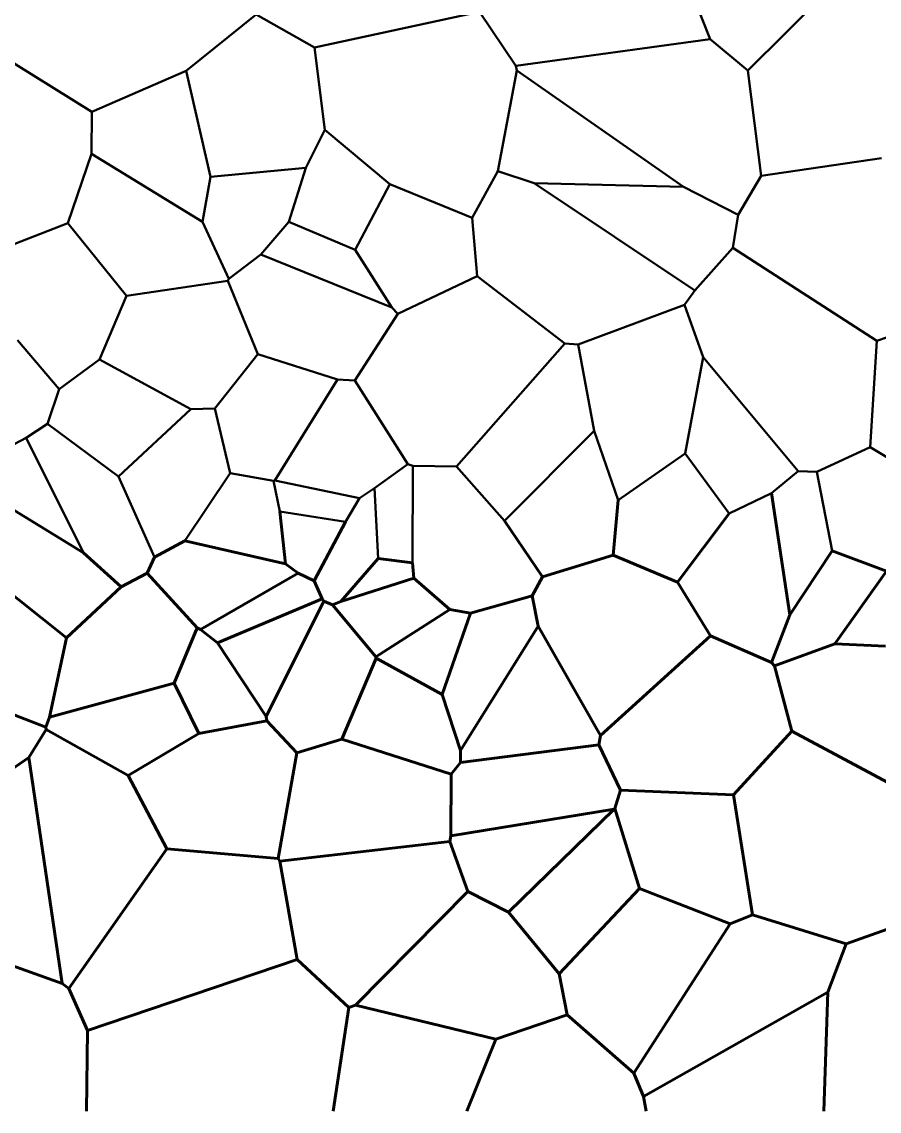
# Model space of a CAD drawing. Header units: metres. Extents: x 0 to 5000, y 0 to 2000.
# Drawn here: x 2705 to 3195, y 500 to 1122 of the extents above; entities that cross this region are included whole.
import ezdxf

# ---------------------------------------------------------------- set-up
doc = ezdxf.new("R2010")
doc.units = ezdxf.units.M

msp = doc.modelspace()

# ---------------------------------------------------------------- hatches: boundary and pattern name
at = {"layer": 'throats'}
for color, points in [(2, [(3086.8, 1141.11), (3087.21, 1141.28), (3098.63, 1112.29), (3098.21, 1112.13), (3086.8, 1141.11)]), (2, [(3169.25, 1143.66), (3169.56, 1143.34), (3120.14, 1094.29), (3119.83, 1094.61), (3169.25, 1143.66)]), (2, [(2799.28, 1094.09), (2799, 1094.44), (2838.98, 1126.44), (2839.26, 1126.09), (2799.28, 1094.09)]), (2, [(2839.01, 1126.07), (2839.23, 1126.46), (2872.66, 1107.69), (2872.44, 1107.29), (2839.01, 1126.07)]), (2, [(2872.6, 1107.27), (2872.5, 1107.71), (2966.59, 1128.01), (2966.69, 1127.57), (2872.6, 1107.27)]), (2, [(2987.61, 1097.19), (2987.24, 1096.94), (2966.45, 1127.66), (2966.82, 1127.91), (2987.61, 1097.19)]), (2, [(2745.39, 1070.94), (2745.15, 1070.56), (2682.9, 1109.33), (2683.14, 1109.72), (2745.39, 1070.94)]), (2, [(2987.46, 1096.84), (2987.4, 1097.29), (3098.39, 1112.43), (3098.45, 1111.99), (2987.46, 1096.84)]), (2, [(3120.13, 1094.63), (3119.84, 1094.28), (3098.27, 1112.04), (3098.56, 1112.39), (3120.13, 1094.63)]), (2, [(2872.33, 1107.46), (2872.77, 1107.52), (2878.63, 1060.51), (2878.19, 1060.46), (2872.33, 1107.46)]), (2, [(2988.2, 1094.42), (2987.75, 1094.33), (2987.21, 1097.02), (2987.65, 1097.11), (2988.2, 1094.42)]), (2, [(2799.05, 1094.47), (2799.23, 1094.06), (2745.36, 1070.54), (2745.18, 1070.95), (2799.05, 1094.47)]), (2, [(2798.92, 1094.21), (2799.36, 1094.31), (2813.31, 1033.71), (2812.87, 1033.61), (2798.92, 1094.21)]), (2, [(2977.38, 1036.73), (2976.94, 1036.81), (2987.75, 1094.41), (2988.2, 1094.33), (2977.38, 1036.73)]), (2, [(2987.85, 1094.19), (2988.1, 1094.55), (3083.35, 1028.17), (3083.1, 1027.8), (2987.85, 1094.19)]), (2, [(3127.87, 1034.17), (3127.42, 1034.11), (3119.76, 1094.43), (3120.21, 1094.48), (3127.87, 1034.17)]), (2, [(2745.05, 1070.75), (2745.5, 1070.74), (2745.22, 1046.79), (2744.77, 1046.8), (2745.05, 1070.75)]), (2, [(2878.21, 1060.58), (2878.61, 1060.38), (2867.76, 1038.72), (2867.36, 1038.93), (2878.21, 1060.58)]), (2, [(2878.27, 1060.31), (2878.56, 1060.66), (2915.57, 1029.6), (2915.28, 1029.25), (2878.27, 1060.31)]), (2, [(2731.85, 1007.05), (2731.42, 1007.19), (2744.79, 1046.87), (2745.21, 1046.72), (2731.85, 1007.05)]), (2, [(2808.63, 1008.2), (2808.4, 1007.82), (2744.88, 1046.6), (2745.12, 1046.99), (2808.63, 1008.2)]), (2, [(3127.68, 1033.92), (3127.61, 1034.36), (3196.3, 1044.55), (3196.37, 1044.1), (3127.68, 1033.92)]), (2, [(2812.87, 1033.7), (2813.31, 1033.62), (2808.74, 1007.97), (2808.29, 1008.05), (2812.87, 1033.7)]), (2, [(2813.11, 1033.43), (2813.07, 1033.88), (2867.54, 1039.05), (2867.58, 1038.6), (2813.11, 1033.43)]), (2, [(2867.35, 1038.89), (2867.77, 1038.76), (2857.98, 1007.8), (2857.55, 1007.93), (2867.35, 1038.89)]), (2, [(2976.96, 1036.88), (2977.36, 1036.66), (2962.73, 1010.13), (2962.33, 1010.35), (2976.96, 1036.88)]), (2, [(2977.09, 1036.55), (2977.23, 1036.98), (2998.01, 1030.31), (2997.88, 1029.88), (2977.09, 1036.55)]), (2, [(3114.68, 1011.71), (3114.3, 1011.94), (3127.45, 1034.26), (3127.84, 1034.03), (3114.68, 1011.71)]), (2, [(2895.91, 991.81), (2895.51, 992.02), (2915.23, 1029.53), (2915.62, 1029.32), (2895.91, 991.81)]), (2, [(2915.34, 1029.21), (2915.51, 1029.63), (2962.61, 1010.45), (2962.44, 1010.03), (2915.34, 1029.21)]), (2, [(2997.82, 1029.91), (2998.07, 1030.29), (3089.89, 968.9), (3089.64, 968.53), (2997.82, 1029.91)]), (2, [(2997.94, 1029.87), (2997.95, 1030.32), (3083.23, 1028.21), (3083.22, 1027.76), (2997.94, 1029.87)]), (2, [(3083.12, 1027.79), (3083.33, 1028.19), (3114.59, 1012.03), (3114.39, 1011.63), (3083.12, 1027.79)]), (2, [(2962.31, 1010.22), (2962.75, 1010.26), (2965.63, 976.83), (2965.19, 976.79), (2962.31, 1010.22)]), (2, [(3114.27, 1011.86), (3114.71, 1011.79), (3111.57, 992.97), (3111.13, 993.04), (3114.27, 1011.86)]), (2, [(2731.55, 1007.33), (2731.71, 1006.91), (2693.66, 992.06), (2693.5, 992.48), (2731.55, 1007.33)]), (2, [(2731.46, 1006.98), (2731.81, 1007.26), (2765.26, 965.85), (2764.91, 965.57), (2731.46, 1006.98)]), (2, [(2823.73, 975.51), (2823.32, 975.32), (2808.31, 1007.91), (2808.72, 1008.1), (2823.73, 975.51)]), (2, [(2857.6, 1008.01), (2857.94, 1007.72), (2841.93, 989.15), (2841.59, 989.45), (2857.6, 1008.01)]), (2, [(2895.79, 992.12), (2895.62, 991.71), (2857.68, 1007.66), (2857.86, 1008.07), (2895.79, 992.12)]), (2, [(2841.62, 989.48), (2841.89, 989.12), (2823.66, 975.24), (2823.39, 975.6), (2841.62, 989.48)]), (2, [(2916.68, 959.22), (2916.52, 958.8), (2841.67, 989.09), (2841.84, 989.51), (2916.68, 959.22)]), (2, [(2895.52, 991.79), (2895.9, 992.03), (2916.79, 959.13), (2916.41, 958.89), (2895.52, 991.79)]), (2, [(3111.18, 993.16), (3111.52, 992.86), (3089.93, 968.56), (3089.6, 968.86), (3111.18, 993.16)]), (2, [(3111.23, 992.82), (3111.47, 993.2), (3193.91, 940.14), (3193.67, 939.76), (3111.23, 992.82)]), (2, [(2822.98, 974.42), (2823.05, 973.97), (2765.12, 965.48), (2765.05, 965.93), (2822.98, 974.42)]), (2, [(2823.32, 975.51), (2823.73, 975.33), (2823.22, 974.11), (2822.81, 974.28), (2823.32, 975.51)]), (2, [(2822.81, 974.11), (2823.23, 974.28), (2840.39, 932.36), (2839.98, 932.19), (2822.81, 974.11)]), (2, [(2920.2, 955.24), (2920.01, 955.65), (2965.31, 977.01), (2965.51, 976.6), (2920.2, 955.24)]), (2, [(3015.59, 938.55), (3015.31, 938.19), (2965.27, 976.63), (2965.55, 976.99), (3015.59, 938.55)]), (2, [(2749.93, 929.17), (2749.51, 929.34), (2764.88, 965.79), (2765.29, 965.62), (2749.93, 929.17)]), (2, [(3083.96, 960.41), (3083.6, 960.68), (3089.58, 968.85), (3089.95, 968.58), (3083.96, 960.41)]), (2, [(2916.44, 958.85), (2916.76, 959.17), (2920.26, 955.61), (2919.94, 955.29), (2916.44, 958.85)]), (2, [(3083.7, 960.75), (3083.86, 960.33), (3023.17, 937.59), (3023.01, 938.01), (3083.7, 960.75)]), (2, [(3083.57, 960.47), (3083.99, 960.62), (3094.66, 930.7), (3094.23, 930.55), (3083.57, 960.47)]), (2, [(2895.64, 917.22), (2895.26, 917.46), (2919.91, 955.57), (2920.29, 955.33), (2895.64, 917.22)]), (2, [(3211.83, 946.56), (3211.98, 946.14), (3193.86, 939.74), (3193.71, 940.16), (3211.83, 946.56)]), (2, [(2726.72, 912.5), (2726.38, 912.21), (2702.57, 940.18), (2702.91, 940.47), (2726.72, 912.5)]), (2, [(3190.09, 879.18), (3189.64, 879.21), (3193.56, 939.96), (3194.01, 939.93), (3190.09, 879.18)]), (2, [(2953.84, 868.07), (2953.5, 868.37), (3015.28, 938.52), (3015.62, 938.22), (2953.84, 868.07)]), (2, [(3023.11, 938.03), (3023.08, 937.58), (3015.43, 938.14), (3015.47, 938.59), (3023.11, 938.03)]), (2, [(3022.87, 937.76), (3023.31, 937.84), (3032.49, 888.49), (3032.04, 888.41), (3022.87, 937.76)]), (2, [(2749.59, 929.44), (2749.85, 929.07), (2726.68, 912.18), (2726.41, 912.54), (2749.59, 929.44)]), (2, [(2801.95, 901.1), (2801.74, 900.7), (2749.61, 929.06), (2749.83, 929.45), (2801.95, 901.1)]), (2, [(2815.77, 901.13), (2815.42, 901.41), (2840.01, 932.42), (2840.36, 932.14), (2815.77, 901.13)]), (2, [(2885.69, 918.11), (2885.55, 917.68), (2840.12, 932.06), (2840.25, 932.49), (2885.69, 918.11)]), (2, [(3094.22, 930.66), (3094.67, 930.58), (3084.46, 875.46), (3084.02, 875.54), (3094.22, 930.66)]), (2, [(3149, 865.66), (3148.65, 865.38), (3094.27, 930.48), (3094.62, 930.77), (3149, 865.66)]), (2, [(2850.08, 860.1), (2849.7, 860.34), (2885.43, 918.01), (2885.81, 917.77), (2850.08, 860.1)]), (2, [(2885.61, 917.67), (2885.63, 918.12), (2895.46, 917.57), (2895.44, 917.12), (2885.61, 917.67)]), (2, [(2925.94, 869.69), (2925.56, 869.45), (2895.26, 917.22), (2895.64, 917.46), (2925.94, 869.69)]), (2, [(2720.11, 892.46), (2719.68, 892.61), (2726.33, 912.43), (2726.76, 912.29), (2720.11, 892.46)]), (2, [(2760.57, 862.35), (2760.26, 862.68), (2801.69, 901.07), (2802, 900.74), (2760.57, 862.35)]), (2, [(2801.85, 900.68), (2801.84, 901.13), (2815.59, 901.49), (2815.6, 901.04), (2801.85, 900.68)]), (2, [(2824.55, 864.38), (2824.11, 864.28), (2815.37, 901.22), (2815.81, 901.32), (2824.55, 864.38)]), (2, [(2707.92, 884.35), (2707.67, 884.72), (2719.77, 892.72), (2720.02, 892.35), (2707.92, 884.35)]), (2, [(2760.55, 862.69), (2760.28, 862.33), (2719.76, 892.35), (2720.03, 892.72), (2760.55, 862.69)]), (2, [(2690.42, 875.14), (2690.21, 875.53), (2707.69, 884.73), (2707.9, 884.34), (2690.42, 875.14)]), (2, [(2707.59, 884.43), (2707.99, 884.63), (2740.68, 818.85), (2740.28, 818.65), (2707.59, 884.43)]), (2, [(2981.14, 837.02), (2980.82, 837.34), (3032.11, 888.61), (3032.42, 888.29), (2981.14, 837.02)]), (2, [(3032.05, 888.38), (3032.48, 888.53), (3046.23, 849.09), (3045.81, 848.94), (3032.05, 888.38)]), (2, [(3159.53, 864.9), (3159.34, 865.31), (3189.77, 879.4), (3189.96, 878.99), (3159.53, 864.9)]), (2, [(3237.48, 851.07), (3237.25, 850.68), (3189.75, 879), (3189.98, 879.39), (3237.48, 851.07)]), (2, [(3084.11, 875.69), (3084.37, 875.32), (3046.15, 848.83), (3045.89, 849.2), (3084.11, 875.69)]), (2, [(3084.06, 875.37), (3084.42, 875.63), (3109.46, 841.44), (3109.1, 841.18), (3084.06, 875.37)]), (2, [(2906.96, 855.55), (2906.69, 855.91), (2925.62, 869.76), (2925.88, 869.39), (2906.96, 855.55)]), (2, [(2925.67, 869.36), (2925.83, 869.79), (2928.67, 868.76), (2928.52, 868.33), (2925.67, 869.36)]), (2, [(2928.37, 868.55), (2928.82, 868.54), (2928.72, 813.1), (2928.27, 813.1), (2928.37, 868.55)]), (2, [(2928.59, 868.32), (2928.6, 868.77), (2953.67, 868.45), (2953.67, 868), (2928.59, 868.32)]), (2, [(2981.15, 837.33), (2980.81, 837.03), (2953.5, 868.07), (2953.84, 868.37), (2981.15, 837.33)]), (2, [(3133.59, 852.81), (3133.31, 853.16), (3148.68, 865.69), (3148.97, 865.35), (3133.59, 852.81)]), (2, [(3148.82, 865.3), (3148.83, 865.75), (3159.45, 865.33), (3159.43, 864.88), (3148.82, 865.3)]), (2, [(3168.34, 819.95), (3167.9, 819.87), (3159.22, 865.06), (3159.66, 865.15), (3168.34, 819.95)]), (2, [(2760.21, 862.42), (2760.62, 862.61), (2781.38, 816.38), (2780.97, 816.2), (2760.21, 862.42)]), (2, [(2824.14, 864.46), (2824.51, 864.2), (2798.59, 825.59), (2798.22, 825.84), (2824.14, 864.46)]), (2, [(2849.05, 860.14), (2848.98, 859.69), (2824.29, 864.11), (2824.37, 864.55), (2849.05, 860.14)]), (2, [(2848.79, 859.87), (2849.24, 859.96), (2852.89, 842.49), (2852.45, 842.4), (2848.79, 859.87)]), (2, [(2849.09, 859.7), (2848.94, 860.13), (2849.82, 860.43), (2849.96, 860), (2849.09, 859.7)]), (2, [(2898.28, 850.26), (2898.18, 849.82), (2849.84, 860), (2849.94, 860.44), (2898.28, 850.26)]), (2, [(2680.79, 855.08), (2681.02, 855.46), (2740.6, 818.94), (2740.36, 818.56), (2680.79, 855.08)]), (2, [(2906.7, 855.92), (2906.95, 855.54), (2898.35, 849.85), (2898.11, 850.23), (2906.7, 855.92)]), (2, [(2906.6, 855.72), (2907.05, 855.74), (2909.04, 815.55), (2908.59, 815.53), (2906.6, 855.72)]), (2, [(3133.35, 853.19), (3133.55, 852.78), (3109.38, 841.11), (3109.18, 841.51), (3133.35, 853.19)]), (1, [(3144.35, 783.49), (3143.76, 783.4), (3133.15, 852.94), (3133.74, 853.03), (3144.35, 783.49)]), (2, [(2898.04, 850.16), (2898.42, 849.93), (2890.4, 836.46), (2890.01, 836.69), (2898.04, 850.16)]), (1, [(3045.72, 849.05), (3046.32, 848.99), (3043.31, 817.49), (3042.71, 817.55), (3045.72, 849.05)]), (1, [(2852.38, 842.41), (2852.97, 842.48), (2856.12, 812.62), (2855.52, 812.55), (2852.38, 842.41)]), (2, [(2890.24, 836.79), (2890.17, 836.35), (2852.64, 842.22), (2852.71, 842.67), (2890.24, 836.79)]), (1, [(3080.11, 801.82), (3079.63, 802.18), (3109.04, 841.49), (3109.52, 841.13), (3080.11, 801.82)]), (1, [(2889.94, 836.71), (2890.47, 836.43), (2872.45, 802.65), (2871.93, 802.93), (2889.94, 836.71)]), (1, [(3002.96, 805.33), (3002.46, 805), (2980.73, 837.01), (2981.23, 837.35), (3002.96, 805.33)]), (1, [(2665.77, 821.75), (2666.14, 822.22), (2731.03, 770.5), (2730.66, 770.03), (2665.77, 821.75)]), (1, [(2798.26, 825.98), (2798.55, 825.46), (2781.32, 816.03), (2781.03, 816.55), (2798.26, 825.98)]), (1, [(2855.88, 812.88), (2855.75, 812.29), (2798.34, 825.43), (2798.47, 826.01), (2855.88, 812.88)]), (1, [(2740.28, 818.53), (2740.68, 818.97), (2762.15, 799.55), (2761.74, 799.1), (2740.28, 818.53)]), (1, [(2777.15, 807.11), (2776.61, 807.37), (2780.9, 816.42), (2781.44, 816.16), (2777.15, 807.11)]), (1, [(2908.59, 815.74), (2909.04, 815.35), (2887.66, 790.77), (2887.21, 791.17), (2908.59, 815.74)]), (1, [(2908.78, 815.24), (2908.85, 815.84), (2928.53, 813.4), (2928.46, 812.8), (2908.78, 815.24)]), (1, [(3002.8, 804.88), (3002.62, 805.45), (3042.92, 817.81), (3043.1, 817.23), (3002.8, 804.88)]), (1, [(3079.98, 802.27), (3079.75, 801.72), (3042.9, 817.24), (3043.13, 817.8), (3079.98, 802.27)]), (1, [(3167.87, 820.08), (3168.37, 819.75), (3144.31, 783.28), (3143.81, 783.61), (3167.87, 820.08)]), (1, [(3199.27, 808.66), (3199.06, 808.09), (3168.02, 819.63), (3168.23, 820.19), (3199.27, 808.66)]), (1, [(2863.27, 807.42), (2862.91, 806.94), (2855.64, 812.34), (2856, 812.83), (2863.27, 807.42)]), (1, [(2928.2, 813.08), (2928.8, 813.13), (2929.52, 804.3), (2928.92, 804.25), (2928.2, 813.08)]), (1, [(2776.74, 807.51), (2777.02, 806.98), (2762.09, 799.06), (2761.81, 799.59), (2776.74, 807.51)]), (1, [(2776.66, 807.04), (2777.1, 807.44), (2805.76, 776.24), (2805.32, 775.84), (2776.66, 807.04)]), (1, [(2862.94, 807.44), (2863.24, 806.92), (2807.47, 774.84), (2807.17, 775.36), (2862.94, 807.44)]), (1, [(2872.32, 803.06), (2872.06, 802.52), (2862.96, 806.91), (2863.22, 807.45), (2872.32, 803.06)]), (1, [(2871.92, 802.66), (2872.46, 802.91), (2877.06, 792.64), (2876.51, 792.39), (2871.92, 802.66)]), (1, [(2887.53, 790.68), (2887.35, 791.26), (2929.13, 804.56), (2929.31, 803.99), (2887.53, 790.68)]), (1, [(2950.01, 786.62), (2949.62, 786.17), (2929.03, 804.05), (2929.42, 804.5), (2950.01, 786.62)]), (1, [(2997.03, 794.2), (2996.5, 794.49), (3002.45, 805.31), (3002.98, 805.02), (2997.03, 794.2)]), (1, [(3198.92, 808.55), (3199.41, 808.2), (3169.94, 766.68), (3169.45, 767.03), (3198.92, 808.55)]), (1, [(2761.74, 799.54), (2762.15, 799.11), (2731.05, 770.04), (2730.64, 770.48), (2761.74, 799.54)]), (1, [(3079.61, 801.84), (3080.12, 802.15), (3099.03, 771.62), (3098.52, 771.31), (3079.61, 801.84)]), (1, [(2876.67, 792.79), (2876.9, 792.24), (2817.12, 767.14), (2816.89, 767.69), (2876.67, 792.79)]), (1, [(2877.49, 791.39), (2878.02, 791.12), (2845.11, 725.3), (2844.57, 725.57), (2877.49, 791.39)]), (1, [(2877.99, 791.43), (2877.52, 791.07), (2876.55, 792.34), (2877.03, 792.7), (2877.99, 791.43)]), (1, [(2882.9, 789.41), (2882.66, 788.86), (2877.64, 790.98), (2877.87, 791.53), (2882.9, 789.41)]), (1, [(2887.33, 791.25), (2887.55, 790.69), (2882.89, 788.85), (2882.67, 789.41), (2887.33, 791.25)]), (1, [(2961.66, 784.01), (2961.5, 784.58), (2996.68, 794.64), (2996.85, 794.06), (2961.66, 784.01)]), (1, [(2996.47, 794.29), (2997.06, 794.41), (3000.51, 776.94), (2999.92, 776.83), (2996.47, 794.29)]), (1, [(2882.55, 788.94), (2883.01, 789.32), (2907.81, 759.66), (2907.35, 759.27), (2882.55, 788.94)]), (1, [(2907.74, 759.21), (2907.42, 759.72), (2949.65, 786.65), (2949.98, 786.14), (2907.74, 759.21)]), (1, [(2945.75, 737.89), (2945.18, 738.09), (2961.3, 784.39), (2961.86, 784.2), (2945.75, 737.89)]), (1, [(2949.76, 786.1), (2949.87, 786.69), (2961.63, 784.59), (2961.53, 784), (2949.76, 786.1)]), (1, [(3143.78, 783.55), (3144.34, 783.34), (3133.88, 756.02), (3133.32, 756.23), (3143.78, 783.55)]), (1, [(2805.26, 776.15), (2805.81, 775.92), (2792.63, 744.28), (2792.07, 744.51), (2805.26, 776.15)]), (1, [(2807.46, 775.36), (2807.18, 774.83), (2805.4, 775.77), (2805.68, 776.3), (2807.46, 775.36)]), (1, [(2817.19, 767.65), (2816.81, 767.18), (2807.13, 774.86), (2807.5, 775.33), (2817.19, 767.65)]), (1, [(2956.19, 705.8), (2955.68, 706.12), (2999.96, 777.04), (3000.47, 776.73), (2956.19, 705.8)]), (1, [(2999.95, 776.74), (3000.48, 777.03), (3036.19, 714.68), (3035.67, 714.38), (2999.95, 776.74)]), (1, [(3098.58, 771.69), (3098.98, 771.24), (3036.13, 714.3), (3035.72, 714.75), (3098.58, 771.69)]), (1, [(3098.66, 771.19), (3098.9, 771.74), (3133.72, 756.4), (3133.48, 755.85), (3098.66, 771.19)]), (1, [(2721.36, 724.97), (2720.77, 725.09), (2730.55, 770.33), (2731.14, 770.2), (2721.36, 724.97)]), (1, [(2816.75, 767.25), (2817.25, 767.58), (2845.09, 725.6), (2844.59, 725.27), (2816.75, 767.25)]), (1, [(3169.59, 767.14), (3169.8, 766.57), (3135.29, 754.1), (3135.09, 754.67), (3169.59, 767.14)]), (1, [(3198.61, 765.83), (3198.58, 765.23), (3169.68, 766.55), (3169.71, 767.15), (3198.61, 765.83)]), (1, [(2907.28, 759.43), (2907.88, 759.5), (2907.96, 758.73), (2907.37, 758.67), (2907.28, 759.43)]), (1, [(2907.39, 758.82), (2907.94, 758.58), (2888.41, 712.31), (2887.85, 712.55), (2907.39, 758.82)]), (1, [(2907.52, 758.44), (2907.81, 758.96), (2945.61, 738.25), (2945.32, 737.73), (2907.52, 758.44)]), (1, [(3135.41, 754.59), (3134.97, 754.18), (3133.38, 755.92), (3133.82, 756.33), (3135.41, 754.59)]), (1, [(3145.39, 717.14), (3144.81, 716.99), (3134.9, 754.31), (3135.48, 754.46), (3145.39, 717.14)]), (1, [(2792.27, 744.69), (2792.43, 744.11), (2721.14, 724.74), (2720.98, 725.32), (2792.27, 744.69)]), (1, [(2792.08, 744.27), (2792.62, 744.53), (2806.68, 715.76), (2806.14, 715.5), (2792.08, 744.27)]), (1, [(2676.09, 735.39), (2676.3, 735.95), (2719.1, 719.52), (2718.88, 718.96), (2676.09, 735.39)]), (1, [(2945.18, 737.9), (2945.75, 738.08), (2956.22, 706.05), (2955.65, 705.87), (2945.18, 737.9)]), (1, [(2719.27, 719.14), (2718.71, 719.34), (2720.78, 725.13), (2721.35, 724.93), (2719.27, 719.14)]), (1, [(2806.46, 715.34), (2806.35, 715.93), (2845.15, 723.12), (2845.25, 722.53), (2806.46, 715.34)]), (1, [(2844.54, 725.39), (2845.14, 725.47), (2845.5, 722.87), (2844.9, 722.79), (2844.54, 725.39)]), (1, [(2862.5, 704.87), (2862.07, 704.46), (2844.98, 722.62), (2845.42, 723.03), (2862.5, 704.87)]), (1, [(2718.97, 718.16), (2719.48, 717.84), (2709.59, 701.87), (2709.08, 702.19), (2718.97, 718.16)]), (1, [(2719.52, 718.06), (2718.93, 717.94), (2718.69, 719.18), (2719.28, 719.29), (2719.52, 718.06)]), (1, [(2719.08, 717.74), (2719.37, 718.26), (2766.12, 691.89), (2765.82, 691.37), (2719.08, 717.74)]), (1, [(2806.25, 715.89), (2806.56, 715.38), (2766.12, 691.37), (2765.82, 691.89), (2806.25, 715.89)]), (1, [(3112.02, 680.44), (3111.57, 680.85), (3144.88, 717.27), (3145.32, 716.86), (3112.02, 680.44)]), (1, [(3211.94, 681.55), (3211.65, 681.02), (3144.96, 716.8), (3145.24, 717.33), (3211.94, 681.55)]), (1, [(2862.37, 704.37), (2862.2, 704.95), (2888.04, 712.72), (2888.22, 712.14), (2862.37, 704.37)]), (1, [(2950.64, 692.75), (2950.46, 692.17), (2888.04, 712.15), (2888.22, 712.72), (2950.64, 692.75)]), (1, [(2955.88, 698.73), (2955.81, 699.32), (3034.92, 709.43), (3034.99, 708.84), (2955.88, 698.73)]), (1, [(3035.63, 714.58), (3036.22, 714.47), (3035.25, 709.08), (3034.66, 709.19), (3035.63, 714.58)]), (1, [(2861.99, 704.71), (2862.58, 704.61), (2852.06, 644.1), (2851.47, 644.2), (2861.99, 704.71)]), (1, [(2955.64, 705.96), (2956.24, 705.96), (2956.14, 699.02), (2955.54, 699.03), (2955.64, 705.96)]), (1, [(3047.62, 683.45), (3047.08, 683.19), (3034.68, 709), (3035.22, 709.26), (3047.62, 683.45)]), (1, [(2709.16, 702.27), (2709.5, 701.78), (2652.45, 662.22), (2652.11, 662.71), (2709.16, 702.27)]), (1, [(2709.04, 701.98), (2709.63, 702.07), (2728.63, 572.91), (2728.04, 572.82), (2709.04, 701.98)]), (1, [(2950.78, 692.27), (2950.31, 692.65), (2955.61, 699.21), (2956.08, 698.83), (2950.78, 692.27)]), (1, [(2765.7, 691.49), (2766.23, 691.77), (2788.46, 649.85), (2787.93, 649.56), (2765.7, 691.49)]), (1, [(2950.74, 657.15), (2950.14, 657.16), (2950.25, 692.46), (2950.85, 692.46), (2950.74, 657.15)]), (1, [(3044.3, 672.64), (3043.72, 672.82), (3047.07, 683.41), (3047.64, 683.23), (3044.3, 672.64)]), (1, [(3047.34, 683.02), (3047.36, 683.62), (3111.81, 680.95), (3111.78, 680.35), (3047.34, 683.02)]), (1, [(3122.99, 612.17), (3122.4, 612.07), (3111.5, 680.6), (3112.09, 680.69), (3122.99, 612.17)]), (1, [(3043.58, 672.78), (3043.68, 672.19), (2950.49, 656.86), (2950.39, 657.45), (3043.58, 672.78)]), (1, [(3043.42, 672.7), (3043.84, 672.27), (2983.55, 613.31), (2983.13, 613.74), (3043.42, 672.7)]), (1, [(3043.85, 672.98), (3044.17, 672.48), (3043.8, 672.24), (3043.47, 672.74), (3043.85, 672.98)]), (1, [(3043.72, 672.64), (3044.3, 672.82), (3058.43, 627.12), (3057.85, 626.95), (3043.72, 672.64)]), (1, [(2949.81, 654.29), (2949.88, 653.7), (2852.8, 642.45), (2852.73, 643.04), (2949.81, 654.29)]), (1, [(2950.14, 653.94), (2949.55, 654.05), (2950.14, 657.21), (2950.73, 657.1), (2950.14, 653.94)]), (1, [(2949.57, 653.89), (2950.13, 654.1), (2960.39, 625.46), (2959.83, 625.25), (2949.57, 653.89)]), (1, [(2732.41, 569.82), (2731.92, 570.16), (2787.95, 649.88), (2788.44, 649.53), (2732.41, 569.82)]), (1, [(2851.8, 644.45), (2851.74, 643.85), (2788.17, 649.41), (2788.22, 650), (2851.8, 644.45)]), (1, [(2853.01, 642.92), (2852.52, 642.57), (2851.52, 643.98), (2852.01, 644.33), (2853.01, 642.92)]), (1, [(2852.47, 642.69), (2853.06, 642.8), (2862.79, 586.65), (2862.2, 586.55), (2852.47, 642.69)]), (1, [(2959.9, 625.57), (2960.32, 625.14), (2896.18, 560.24), (2895.75, 560.67), (2959.9, 625.57)]), (1, [(2983.47, 613.79), (2983.2, 613.26), (2959.97, 625.09), (2960.25, 625.62), (2983.47, 613.79)]), (1, [(3057.92, 627.24), (3058.36, 626.83), (3012.38, 578.07), (3011.95, 578.48), (3057.92, 627.24)]), (1, [(3110.05, 607.15), (3109.83, 606.59), (3058.03, 626.76), (3058.25, 627.31), (3110.05, 607.15)]), (1, [(3012.4, 578.46), (3011.93, 578.08), (2983.11, 613.33), (2983.57, 613.71), (3012.4, 578.46)]), (1, [(3122.58, 612.4), (3122.81, 611.84), (3110.05, 606.59), (3109.82, 607.15), (3122.58, 612.4)]), (1, [(3122.61, 611.84), (3122.79, 612.41), (3176.21, 595.8), (3176.03, 595.23), (3122.61, 611.84)]), (1, [(3224.28, 612.81), (3224.47, 612.24), (3176.22, 595.23), (3176.02, 595.8), (3224.28, 612.81)]), (1, [(2635.27, 605.76), (2635.47, 606.33), (2728.43, 573.15), (2728.23, 572.59), (2635.27, 605.76)]), (1, [(3109.69, 607.03), (3110.19, 606.71), (3055.21, 521.51), (3054.71, 521.84), (3109.69, 607.03)]), (1, [(3175.84, 595.62), (3176.4, 595.41), (3165.9, 567.75), (3165.34, 567.96), (3175.84, 595.62)]), (1, [(2862.39, 586.89), (2862.59, 586.32), (2742.94, 545.64), (2742.74, 546.21), (2862.39, 586.89)]), (1, [(2892.38, 559.36), (2891.97, 558.92), (2862.29, 586.38), (2862.69, 586.82), (2892.38, 559.36)]), (1, [(2728.15, 572.63), (2728.51, 573.11), (2732.34, 570.23), (2731.98, 569.75), (2728.15, 572.63)]), (1, [(3011.87, 578.21), (3012.46, 578.33), (3017.18, 554.98), (3016.59, 554.86), (3011.87, 578.21)]), (1, [(2731.89, 569.87), (2732.44, 570.11), (2743.11, 546.05), (2742.57, 545.81), (2731.89, 569.87)]), (1, [(3165.47, 568.12), (3165.77, 567.6), (3060.55, 507.97), (3060.25, 508.49), (3165.47, 568.12)]), (1, [(3163.71, 499.99), (3163.11, 500.01), (3165.32, 567.87), (3165.92, 567.85), (3163.71, 499.99)]), (1, [(2892.27, 558.86), (2892.08, 559.42), (2895.87, 560.74), (2896.07, 560.17), (2892.27, 558.86)]), (1, [(2895.9, 560.16), (2896.04, 560.75), (2976.2, 541.37), (2976.05, 540.79), (2895.9, 560.16)]), (1, [(2891.88, 559.18), (2892.47, 559.09), (2883.37, 499.95), (2882.78, 500.05), (2891.88, 559.18)]), (1, [(3016.79, 555.21), (3016.98, 554.64), (2976.22, 540.79), (2976.03, 541.36), (3016.79, 555.21)]), (1, [(3055.16, 521.9), (3054.77, 521.45), (3016.69, 554.7), (3017.08, 555.15), (3055.16, 521.9)]), (1, [(2742.54, 545.93), (2743.14, 545.92), (2742.58, 500), (2741.98, 500), (2742.54, 545.93)]), (1, [(2959.74, 499.89), (2959.19, 500.11), (2975.85, 541.19), (2976.4, 540.96), (2959.74, 499.89)]), (1, [(3054.68, 521.56), (3055.24, 521.79), (3060.68, 508.35), (3060.12, 508.12), (3054.68, 521.56)]), (1, [(3062.23, 500.06), (3061.64, 499.94), (3060.1, 508.18), (3060.69, 508.29), (3062.23, 500.06)])]:
    msp.add_hatch(color=color, dxfattribs=at).paths.add_polyline_path(points)

# ---------------------------------------------------------------- linework, layer by layer
at = {"layer": 'junctions'}
for centre, radius in [((2872.55, 1107.49), 0.225), ((3098.42, 1112.21), 0.225), ((2987.43, 1097.06), 0.225), ((2799.14, 1094.26), 0.225), ((2987.98, 1094.37), 0.225), ((3119.98, 1094.45), 0.225), ((2745.27, 1070.75), 0.225), ((2878.41, 1060.48), 0.225), ((2745, 1046.8), 0.225), ((2813.09, 1033.66), 0.225), ((2867.56, 1038.82), 0.225), ((2977.16, 1036.77), 0.225), ((3127.65, 1034.14), 0.225), ((2915.42, 1029.42), 0.225), ((2997.95, 1030.1), 0.225), ((3083.23, 1027.99), 0.225), ((2808.52, 1008.01), 0.225), ((2962.53, 1010.24), 0.225), ((3114.49, 1011.83), 0.225), ((2731.63, 1007.12), 0.225), ((2857.77, 1007.87), 0.225), ((2841.76, 989.3), 0.225), ((2895.71, 991.91), 0.225), ((3111.35, 993.01), 0.225), ((2965.41, 976.81), 0.225), ((2823.02, 974.2), 0.225), ((2823.53, 975.42), 0.225), ((2765.08, 965.71), 0.225), ((3089.76, 968.71), 0.225), ((2916.6, 959.01), 0.225), ((3083.78, 960.54), 0.225), ((2920.1, 955.45), 0.225), ((3193.79, 939.95), 0.225), ((3015.45, 938.37), 0.225), ((3023.09, 937.8), 0.225), ((2749.72, 929.25), 0.225), ((2840.18, 932.28), 0.225), ((3094.44, 930.62), 0.225), ((2885.62, 917.89), 0.225), ((2895.45, 917.34), 0.225), ((2726.55, 912.36), 0.225), ((2801.85, 900.9), 0.225), ((2815.59, 901.27), 0.225), ((2719.89, 892.53), 0.225), ((2707.79, 884.53), 0.225), ((3032.26, 888.45), 0.225), ((3189.87, 879.19), 0.225), ((3084.24, 875.5), 0.225), ((2925.75, 869.57), 0.225), ((2928.6, 868.55), 0.225), ((2953.67, 868.22), 0.225), ((3148.82, 865.52), 0.225), ((3159.44, 865.1), 0.225), ((2760.42, 862.51), 0.225), ((2824.33, 864.33), 0.225), ((2849.02, 859.92), 0.225), ((2849.89, 860.22), 0.225), ((2906.83, 855.73), 0.225), ((3133.45, 852.98), 0.3), ((2898.23, 850.04), 0.225), ((3046.02, 849.02), 0.3), ((2852.67, 842.45), 0.3), ((3109.28, 841.31), 0.3), ((2890.21, 836.57), 0.3), ((2980.98, 837.18), 0.3), ((2798.4, 825.72), 0.3), ((2740.48, 818.75), 0.3), ((2781.17, 816.29), 0.3), ((2908.81, 815.54), 0.3), ((3043.01, 817.52), 0.3), ((3168.12, 819.91), 0.3), ((2855.82, 812.59), 0.3), ((2928.5, 813.1), 0.3), ((2776.88, 807.24), 0.3), ((2863.09, 807.18), 0.3), ((2872.19, 802.79), 0.3), ((2929.22, 804.28), 0.3), ((3002.71, 805.17), 0.3), ((2761.95, 799.33), 0.3), ((3079.87, 802), 0.3), ((2876.79, 792.52), 0.3), ((2877.76, 791.25), 0.3), ((2887.44, 790.97), 0.3), ((2996.76, 794.35), 0.3), ((2882.78, 789.13), 0.3), ((2949.81, 786.4), 0.3), ((2961.58, 784.29), 0.3), ((3144.06, 783.45), 0.3), ((2805.54, 776.04), 0.3), ((2807.32, 775.1), 0.3), ((3000.21, 776.89), 0.3), ((3098.78, 771.47), 0.3), ((2730.85, 770.26), 0.3), ((2817, 767.41), 0.3), ((3169.69, 766.85), 0.3), ((2907.58, 759.47), 0.3), ((2907.67, 758.7), 0.3), ((3133.6, 756.12), 0.3), ((3135.19, 754.39), 0.3), ((2792.35, 744.4), 0.3), ((2945.46, 737.99), 0.3), ((2721.06, 725.03), 0.3), ((2844.84, 725.43), 0.3), ((2845.2, 722.83), 0.3), ((2718.99, 719.24), 0.3), ((2719.23, 718), 0.3), ((2806.41, 715.63), 0.3), ((3145.1, 717.06), 0.3), ((2888.13, 712.43), 0.3), ((3034.95, 709.13), 0.3), ((3035.93, 714.53), 0.3), ((2862.29, 704.66), 0.3), ((2955.94, 705.96), 0.3), ((2709.33, 702.03), 0.3), ((2955.84, 699.02), 0.3), ((2765.97, 691.63), 0.3), ((2950.55, 692.46), 0.3), ((3047.35, 683.32), 0.3), ((3111.8, 680.65), 0.3), ((3043.63, 672.49), 0.3), ((3044.01, 672.73), 0.3), ((2949.85, 654), 0.3), ((2950.44, 657.16), 0.3), ((2788.19, 649.71), 0.3), ((2851.77, 644.15), 0.3), ((2852.76, 642.75), 0.3), ((2960.11, 625.36), 0.3), ((3058.14, 627.04), 0.3), ((2983.34, 613.52), 0.3), ((3122.7, 612.12), 0.3), ((3109.94, 606.87), 0.3), ((3176.12, 595.51), 0.3), ((2862.49, 586.6), 0.3), ((2728.33, 572.87), 0.3), ((3012.16, 578.27), 0.3), ((2732.16, 569.99), 0.3), ((3165.62, 567.86), 0.3), ((2895.97, 560.46), 0.3), ((2892.17, 559.14), 0.3), ((3016.88, 554.92), 0.3), ((2742.84, 545.93), 0.3), ((2976.12, 541.08), 0.3), ((3054.96, 521.67), 0.3), ((3060.4, 508.23), 0.3)]:
    msp.add_circle(centre, radius, dxfattribs=at)
at = {"layer": 'throat_lines', "color": 2, "lineweight": 50}
for p, q in [((3098.42, 1112.21), (3087, 1141.2)), ((3119.98, 1094.45), (3169.4, 1143.5)), ((2966.64, 1127.79), (2872.55, 1107.49)), ((2966.64, 1127.79), (2987.43, 1097.06)), ((2839.12, 1126.26), (2799.14, 1094.26)), ((2872.55, 1107.49), (2839.12, 1126.26)), ((2683.02, 1109.53), (2745.27, 1070.75)), ((3098.42, 1112.21), (2987.43, 1097.06)), ((3098.42, 1112.21), (3119.98, 1094.45)), ((2878.41, 1060.48), (2872.55, 1107.49)), ((2987.43, 1097.06), (2987.98, 1094.37)), ((2745.27, 1070.75), (2799.14, 1094.26)), ((2813.09, 1033.66), (2799.14, 1094.26)), ((2987.98, 1094.37), (2977.16, 1036.77)), ((3083.23, 1027.99), (2987.98, 1094.37)), ((3119.98, 1094.45), (3127.65, 1034.14)), ((2745, 1046.8), (2745.27, 1070.75)), ((2867.56, 1038.82), (2878.41, 1060.48)), ((2915.42, 1029.42), (2878.41, 1060.48)), ((2745, 1046.8), (2731.63, 1007.12)), ((2745, 1046.8), (2808.52, 1008.01)), ((3196.34, 1044.32), (3127.65, 1034.14)), ((2808.52, 1008.01), (2813.09, 1033.66)), ((2867.56, 1038.82), (2813.09, 1033.66)), ((2857.77, 1007.87), (2867.56, 1038.82)), ((2962.53, 1010.24), (2977.16, 1036.77)), ((2997.95, 1030.1), (2977.16, 1036.77)), ((3127.65, 1034.14), (3114.49, 1011.83)), ((2915.42, 1029.42), (2895.71, 991.91)), ((2962.53, 1010.24), (2915.42, 1029.42)), ((3083.23, 1027.99), (2997.95, 1030.1)), ((3089.76, 968.71), (2997.95, 1030.1)), ((3114.49, 1011.83), (3083.23, 1027.99)), ((2965.41, 976.81), (2962.53, 1010.24)), ((3111.35, 993.01), (3114.49, 1011.83)), ((2693.58, 992.27), (2731.63, 1007.12)), ((2765.08, 965.71), (2731.63, 1007.12)), ((2808.52, 1008.01), (2823.53, 975.42)), ((2841.76, 989.3), (2857.77, 1007.87)), ((2857.77, 1007.87), (2895.71, 991.91)), ((2916.6, 959.01), (2895.71, 991.91)), ((3089.76, 968.71), (3111.35, 993.01)), ((3193.79, 939.95), (3111.35, 993.01)), ((2823.53, 975.42), (2841.76, 989.3)), ((2841.76, 989.3), (2916.6, 959.01)), ((2765.08, 965.71), (2823.02, 974.2)), ((2823.02, 974.2), (2823.53, 975.42)), ((2840.18, 932.28), (2823.02, 974.2)), ((2965.41, 976.81), (2920.1, 955.45)), ((2965.41, 976.81), (3015.45, 938.37)), ((2765.08, 965.71), (2749.72, 929.25)), ((3089.76, 968.71), (3083.78, 960.54)), ((2920.1, 955.45), (2916.6, 959.01)), ((3023.09, 937.8), (3083.78, 960.54)), ((3094.44, 930.62), (3083.78, 960.54)), ((2920.1, 955.45), (2895.45, 917.34)), ((3193.79, 939.95), (3211.91, 946.35)), ((2702.74, 940.32), (2726.55, 912.36)), ((3193.79, 939.95), (3189.87, 879.19)), ((3015.45, 938.37), (2953.67, 868.22)), ((3015.45, 938.37), (3023.09, 937.8)), ((3032.26, 888.45), (3023.09, 937.8)), ((2726.55, 912.36), (2749.72, 929.25)), ((2749.72, 929.25), (2801.85, 900.9)), ((2840.18, 932.28), (2815.59, 901.27)), ((2840.18, 932.28), (2885.62, 917.89)), ((3084.24, 875.5), (3094.44, 930.62)), ((3094.44, 930.62), (3148.82, 865.52)), ((2885.62, 917.89), (2849.89, 860.22)), ((2895.45, 917.34), (2885.62, 917.89)), ((2895.45, 917.34), (2925.75, 869.57)), ((2726.55, 912.36), (2719.89, 892.53)), ((2801.85, 900.9), (2760.42, 862.51)), ((2815.59, 901.27), (2801.85, 900.9)), ((2815.59, 901.27), (2824.33, 864.33)), ((2719.89, 892.53), (2707.79, 884.53)), ((2719.89, 892.53), (2760.42, 862.51)), ((2707.79, 884.53), (2690.31, 875.34)), ((2740.48, 818.75), (2707.79, 884.53)), ((3032.26, 888.45), (2980.98, 837.18)), ((3046.02, 849.02), (3032.26, 888.45)), ((3189.87, 879.19), (3159.44, 865.1)), ((3189.87, 879.19), (3237.37, 850.87)), ((3046.02, 849.02), (3084.24, 875.5)), ((3109.28, 841.31), (3084.24, 875.5)), ((2925.75, 869.57), (2906.83, 855.73)), ((2928.6, 868.55), (2925.75, 869.57)), ((2928.5, 813.1), (2928.6, 868.55)), ((2953.67, 868.22), (2928.6, 868.55)), ((2953.67, 868.22), (2980.98, 837.18)), ((3148.82, 865.52), (3133.45, 852.98)), ((3159.44, 865.1), (3148.82, 865.52)), ((3159.44, 865.1), (3168.12, 819.91)), ((2781.17, 816.29), (2760.42, 862.51)), ((2798.4, 825.72), (2824.33, 864.33)), ((2824.33, 864.33), (2849.02, 859.92)), ((2849.89, 860.22), (2849.02, 859.92)), ((2852.67, 842.45), (2849.02, 859.92)), ((2849.89, 860.22), (2898.23, 850.04)), ((2740.48, 818.75), (2680.9, 855.27)), ((2898.23, 850.04), (2906.83, 855.73)), ((2908.81, 815.54), (2906.83, 855.73)), ((3109.28, 841.31), (3133.45, 852.98)), ((2890.21, 836.57), (2898.23, 850.04)), ((2852.67, 842.45), (2890.21, 836.57))]:
    msp.add_line(p, q, dxfattribs=at)
at = {"layer": 'throat_lines', "color": 1, "lineweight": 60}
for p, q in [((3133.45, 852.98), (3144.06, 783.45)), ((3043.01, 817.52), (3046.02, 849.02)), ((2855.82, 812.59), (2852.67, 842.45)), ((3109.28, 841.31), (3079.87, 802)), ((2872.19, 802.79), (2890.21, 836.57)), ((2980.98, 837.18), (3002.71, 805.17)), ((2730.85, 770.26), (2665.95, 821.98)), ((2781.17, 816.29), (2798.4, 825.72)), ((2798.4, 825.72), (2855.82, 812.59)), ((2761.95, 799.33), (2740.48, 818.75)), ((2781.17, 816.29), (2776.88, 807.24)), ((2887.44, 790.97), (2908.81, 815.54)), ((2928.5, 813.1), (2908.81, 815.54)), ((3043.01, 817.52), (3002.71, 805.17)), ((3043.01, 817.52), (3079.87, 802)), ((3144.06, 783.45), (3168.12, 819.91)), ((3168.12, 819.91), (3199.16, 808.38)), ((2855.82, 812.59), (2863.09, 807.18)), ((2929.22, 804.28), (2928.5, 813.1)), ((2761.95, 799.33), (2776.88, 807.24)), ((2805.54, 776.04), (2776.88, 807.24)), ((2807.32, 775.1), (2863.09, 807.18)), ((2863.09, 807.18), (2872.19, 802.79)), ((2876.79, 792.52), (2872.19, 802.79)), ((2929.22, 804.28), (2887.44, 790.97)), ((2929.22, 804.28), (2949.81, 786.4)), ((3002.71, 805.17), (2996.76, 794.35)), ((3169.69, 766.85), (3199.16, 808.38)), ((2730.85, 770.26), (2761.95, 799.33)), ((3098.78, 771.47), (3079.87, 802)), ((2817, 767.41), (2876.79, 792.52)), ((2844.84, 725.43), (2877.76, 791.25)), ((2876.79, 792.52), (2877.76, 791.25)), ((2877.76, 791.25), (2882.78, 789.13)), ((2882.78, 789.13), (2887.44, 790.97)), ((2996.76, 794.35), (2961.58, 784.29)), ((3000.21, 776.89), (2996.76, 794.35)), ((2907.58, 759.47), (2882.78, 789.13)), ((2949.81, 786.4), (2907.58, 759.47)), ((2961.58, 784.29), (2945.46, 737.99)), ((2961.58, 784.29), (2949.81, 786.4)), ((3133.6, 756.12), (3144.06, 783.45)), ((2792.35, 744.4), (2805.54, 776.04)), ((2805.54, 776.04), (2807.32, 775.1)), ((2807.32, 775.1), (2817, 767.41)), ((3000.21, 776.89), (2955.94, 705.96)), ((3035.93, 714.53), (3000.21, 776.89)), ((2730.85, 770.26), (2721.06, 725.03)), ((2844.84, 725.43), (2817, 767.41)), ((3035.93, 714.53), (3098.78, 771.47)), ((3133.6, 756.12), (3098.78, 771.47)), ((3135.19, 754.39), (3169.69, 766.85)), ((3169.69, 766.85), (3198.6, 765.53)), ((2907.67, 758.7), (2907.58, 759.47)), ((2888.13, 712.43), (2907.67, 758.7)), ((2945.46, 737.99), (2907.67, 758.7)), ((3133.6, 756.12), (3135.19, 754.39)), ((3135.19, 754.39), (3145.1, 717.06)), ((2721.06, 725.03), (2792.35, 744.4)), ((2806.41, 715.63), (2792.35, 744.4)), ((2718.99, 719.24), (2676.2, 735.67)), ((2955.94, 705.96), (2945.46, 737.99)), ((2721.06, 725.03), (2718.99, 719.24)), ((2845.2, 722.83), (2806.41, 715.63)), ((2845.2, 722.83), (2844.84, 725.43)), ((2845.2, 722.83), (2862.29, 704.66)), ((2709.33, 702.03), (2719.23, 718)), ((2718.99, 719.24), (2719.23, 718)), ((2765.97, 691.63), (2719.23, 718)), ((3145.1, 717.06), (3111.8, 680.65)), ((3145.1, 717.06), (3211.79, 681.28)), ((2765.97, 691.63), (2806.41, 715.63)), ((2888.13, 712.43), (2862.29, 704.66)), ((2888.13, 712.43), (2950.55, 692.46)), ((3034.95, 709.13), (3035.93, 714.53)), ((2851.77, 644.15), (2862.29, 704.66)), ((3034.95, 709.13), (2955.84, 699.02)), ((2955.84, 699.02), (2955.94, 705.96)), ((3034.95, 709.13), (3047.35, 683.32)), ((2652.28, 662.46), (2709.33, 702.03)), ((2728.33, 572.87), (2709.33, 702.03)), ((2955.84, 699.02), (2950.55, 692.46)), ((2788.19, 649.71), (2765.97, 691.63)), ((2950.55, 692.46), (2950.44, 657.16)), ((3047.35, 683.32), (3044.01, 672.73)), ((3111.8, 680.65), (3047.35, 683.32)), ((3111.8, 680.65), (3122.7, 612.12)), ((2950.44, 657.16), (3043.63, 672.49)), ((2983.34, 613.52), (3043.63, 672.49)), ((3043.63, 672.49), (3044.01, 672.73)), ((3058.14, 627.04), (3044.01, 672.73)), ((2852.76, 642.75), (2949.85, 654)), ((2950.44, 657.16), (2949.85, 654)), ((2960.11, 625.36), (2949.85, 654)), ((2788.19, 649.71), (2732.16, 569.99)), ((2788.19, 649.71), (2851.77, 644.15)), ((2851.77, 644.15), (2852.76, 642.75)), ((2862.49, 586.6), (2852.76, 642.75)), ((2895.97, 560.46), (2960.11, 625.36)), ((2960.11, 625.36), (2983.34, 613.52)), ((3012.16, 578.27), (3058.14, 627.04)), ((3058.14, 627.04), (3109.94, 606.87)), ((2983.34, 613.52), (3012.16, 578.27)), ((3109.94, 606.87), (3122.7, 612.12)), ((3176.12, 595.51), (3122.7, 612.12)), ((3176.12, 595.51), (3224.37, 612.52)), ((2728.33, 572.87), (2635.37, 606.05)), ((3054.96, 521.67), (3109.94, 606.87)), ((3165.62, 567.86), (3176.12, 595.51)), ((2742.84, 545.93), (2862.49, 586.6)), ((2862.49, 586.6), (2892.17, 559.14)), ((2732.16, 569.99), (2728.33, 572.87)), ((3016.88, 554.92), (3012.16, 578.27)), ((2742.84, 545.93), (2732.16, 569.99)), ((3060.4, 508.23), (3165.62, 567.86)), ((3165.62, 567.86), (3163.41, 500)), ((2895.97, 560.46), (2892.17, 559.14)), ((2976.12, 541.08), (2895.97, 560.46)), ((2883.08, 500), (2892.17, 559.14)), ((2976.12, 541.08), (3016.88, 554.92)), ((3016.88, 554.92), (3054.96, 521.67)), ((2742.28, 500), (2742.84, 545.93)), ((2976.12, 541.08), (2959.47, 500)), ((3060.4, 508.23), (3054.96, 521.67)), ((3060.4, 508.23), (3061.94, 500))]:
    msp.add_line(p, q, dxfattribs=at)

doc.saveas('drawing.dxf')
